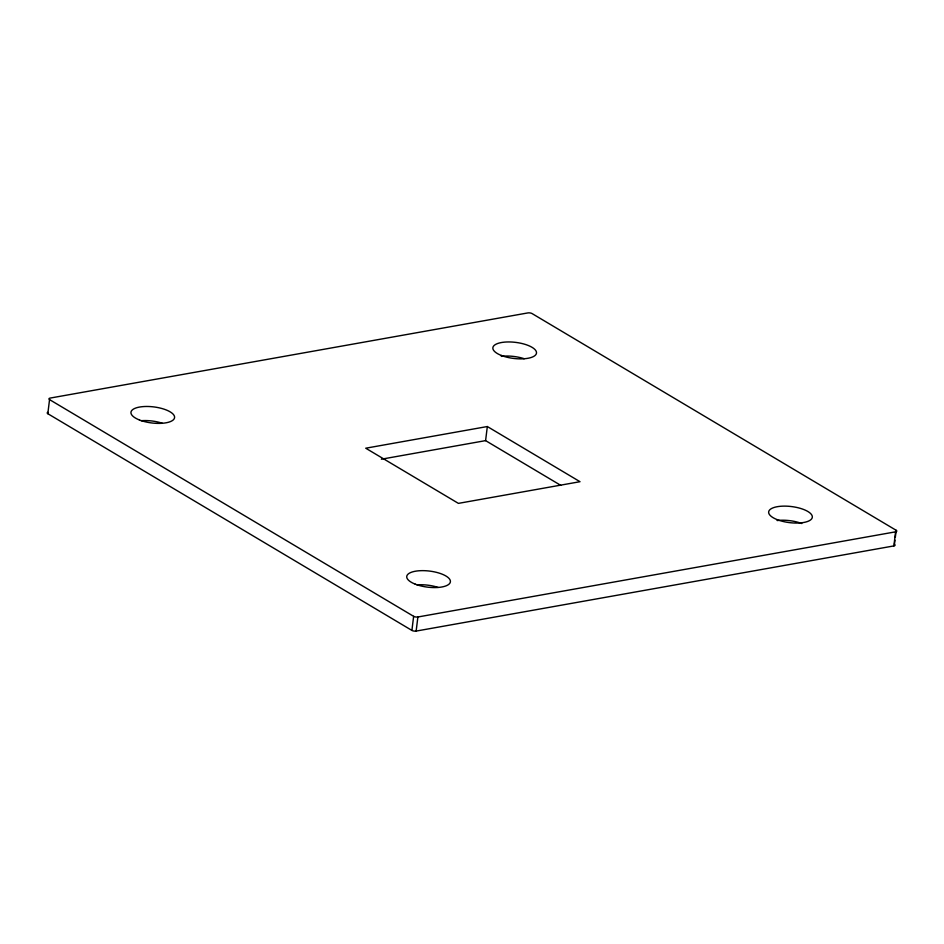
<?xml version="1.0" encoding="UTF-8"?>
<svg xmlns="http://www.w3.org/2000/svg" width="944" height="944" viewBox="0 0 944 944"><rect width="100%" height="100%" fill="white"/><g stroke="black" fill="none" stroke-linecap="round" stroke-linejoin="round"><path stroke-width="1.42" d="M894.971 540.157L894.452 544.393A3.056 1.121 7 0 1 893.874 545.915L416.151 631.076A3.056 1.121 7 0 1 411.903 630.415L47.814 413.696L49.548 399.607A3.056 1.121 7 0 1 50.126 398.085L527.849 312.924A3.056 1.121 7 0 1 532.097 313.585L896.186 530.304L895.313 537.348M411.903 630.415L413.637 616.326L49.548 399.607M416.151 631.076L417.885 616.987L895.608 531.826A3.056 1.121 7 0 0 896.186 530.304M560.736 485.346L485.594 440.624L487.328 426.535L365.729 448.211L458.406 503.376L580.005 481.7L487.328 426.535M893.874 545.915L895.608 531.826M381.364 459.209L485.594 440.624M417.885 616.987A3.056 1.121 7 0 1 413.637 616.326M47.814 413.696A3.056 1.121 7 0 1 47.802 412.339M416.988 584.891A21.983 8.095 7 0 1 438.122 587.416M141.163 420.705A21.983 8.095 7 0 1 162.297 423.242M501.311 356.372A21.983 8.095 7 0 1 524.215 358.72M777.136 520.557A21.983 8.095 7 0 1 801.81 523.531M415.218 584.147A21.983 8.095 7 0 0 450.217 582.495A21.983 8.095 7 0 0 420.281 570.695A21.983 8.095 7 0 0 415.218 584.147M139.405 419.962A21.983 8.095 7 0 0 174.404 418.31A21.983 8.095 7 0 0 144.467 406.522A21.983 8.095 7 0 0 139.405 419.962M501.311 355.44A21.983 8.095 7 0 0 536.31 353.799A21.983 8.095 7 0 0 506.373 341.999A21.983 8.095 7 0 0 501.311 355.44M777.136 519.625A21.983 8.095 7 0 0 812.135 517.973A21.983 8.095 7 0 0 782.198 506.173A21.983 8.095 7 0 0 777.136 519.625"/></g></svg>
